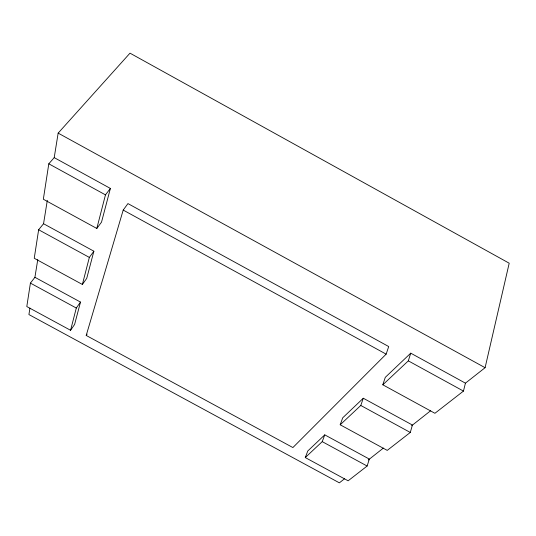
<?xml version="1.0" encoding="UTF-8"?>
<svg xmlns="http://www.w3.org/2000/svg" width="536" height="536" viewBox="0 0 536 536"><rect width="100%" height="100%" fill="white"/><g stroke="black" fill="none" stroke-linecap="round" stroke-linejoin="round"><path stroke-width="0.8" d="M34.914 277.306L30.411 283.109L26.8 306.552L70.571 330.283L74.605 324.454L80.494 302.076L34.914 277.306L37.768 259.591M43.55 223.733L38.639 229.756L34.244 258.265L82.377 284.462L86.731 278.372L93.88 251.203L43.55 223.733L47.315 200.37M54.21 157.624L48.803 163.808L43.342 199.231L96.808 228.457L101.525 222.132L110.389 188.438L54.21 157.624L58.156 133.122L129.993 53.158L509.2 263.21L485.093 367.696L465.429 383.16L410.737 353.164L385.284 377.344L382.811 384.801L434.924 413.29L463.466 391.086L465.429 383.16M29.949 308.113L28.911 314.558L339.375 482.842L344.628 478.695M70.571 330.283L76.3 308.039L80.494 302.076M82.377 284.462L89.344 257.414L93.88 251.203M96.808 228.457L105.465 194.863L110.389 188.438M410.281 432.458L412.425 425.048L363.301 398.235L342.725 417.785L340.199 424.787L387.24 450.387L410.281 432.458L360.788 405.464L340.199 424.787M86.209 335.449L123.206 210.079L127.943 203.586L388.714 346.551L386.141 354.142L292.89 447.56L86.209 335.449L87.087 334.142M382.811 384.801L408.325 360.862L410.737 353.164M367.127 466.032L369.351 459.091L324.762 434.857L307.785 450.984L305.265 457.563L348.132 480.805L367.127 466.032L322.23 441.644L305.265 457.563M360.788 405.464L363.301 398.235M322.23 441.644L324.762 434.857M368.279 460.002L383.394 448.062M411.641 425.738L430.696 410.683M30.411 283.109L76.3 308.039M38.639 229.756L89.344 257.414M48.803 163.808L105.465 194.863M408.325 360.862L463.466 391.086M123.206 210.079L386.141 354.142M58.156 133.122L485.093 367.696"/></g></svg>
